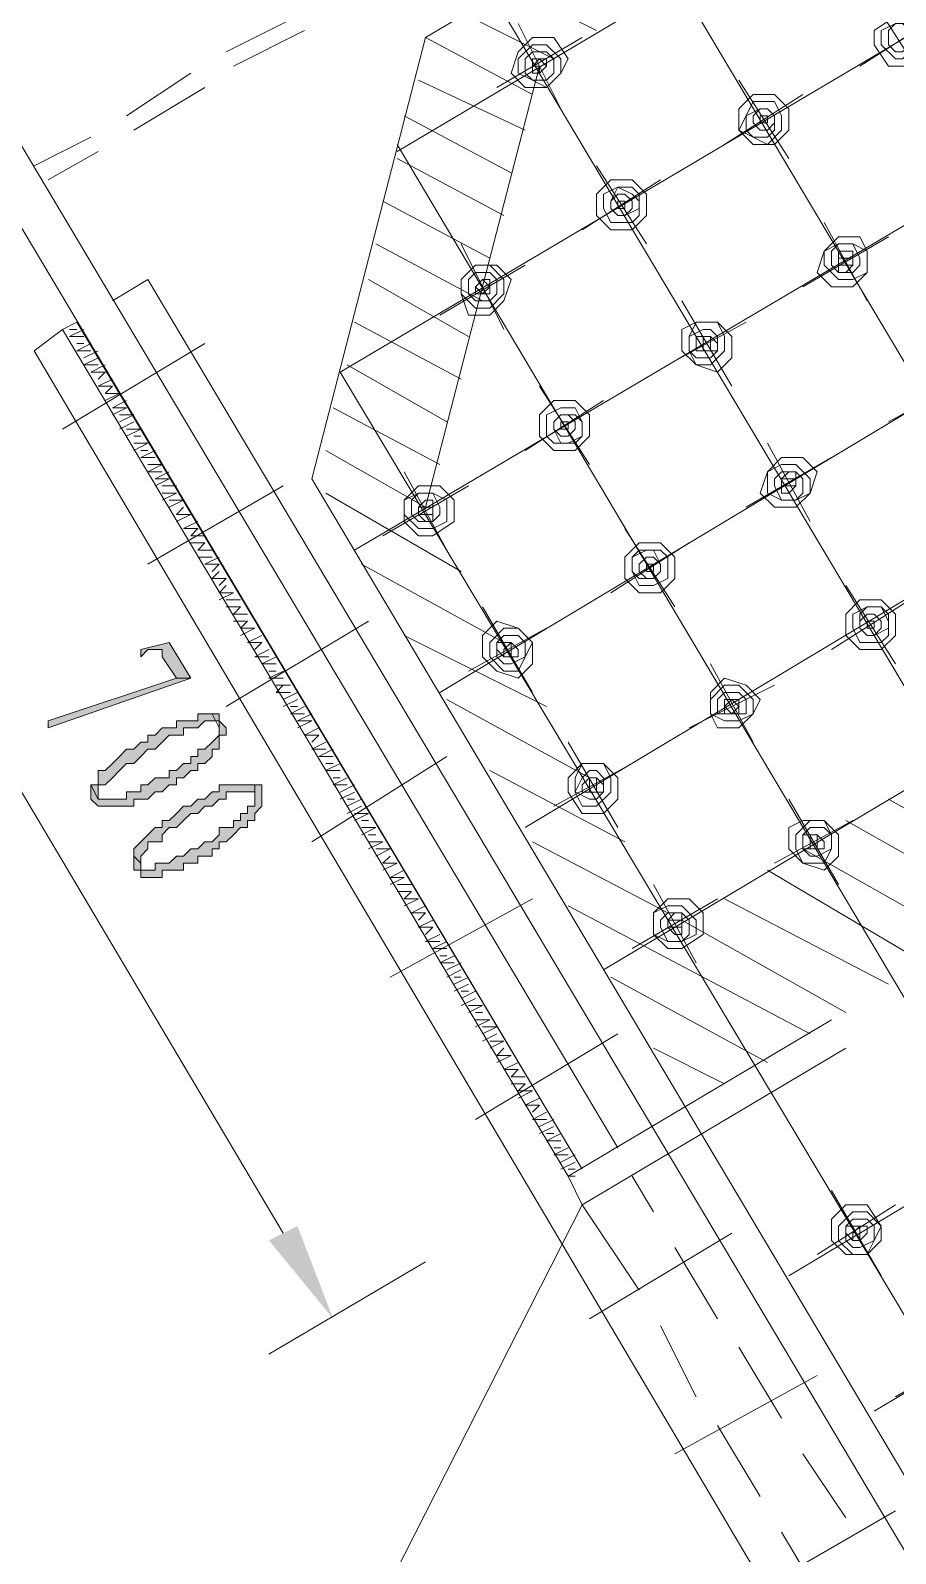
# Model space of a CAD drawing. Header units: millimetres. Extents: x 6 to 291, y 4 to 206.
# Drawn here: x 117.54 to 122.68, y 57.15 to 66.21 of the extents above; entities that cross this region are included whole.
import ezdxf

# ---------------------------------------------------------------- set-up
doc = ezdxf.new("R2010")
doc.units = ezdxf.units.MM
doc.layers.add('C00-00-00', color=7, linetype='Continuous')

msp = doc.modelspace()

# ---------------------------------------------------------------- hatches: boundary and pattern name
at = {"layer": 'C00-00-00'}
h = msp.add_hatch(color=256, dxfattribs=at)
h.dxf.hatch_style = 2
h.paths.add_polyline_path([(118.490999, 62.356998), (118.363999, 62.568665), (118.194666, 62.526331), (118.194666, 62.483998), (118.236999, 62.526331), (118.321666, 62.526331), (118.321666, 62.483998), (118.406332, 62.356998)])
h = msp.add_hatch(color=256, dxfattribs=at)
h.dxf.hatch_style = 2
h.paths.add_polyline_path([(118.490999, 62.356998), (118.40633, 62.356998), (117.644337, 62.103008), (117.644337, 62.060666)])
h = msp.add_hatch(color=256, dxfattribs=at)
h.dxf.hatch_style = 2
h.paths.add_polyline_path([(118.618002, 62.145334), (118.533335, 62.145334), (118.533335, 62.103001), (118.448669, 62.103001), (118.406335, 62.103001), (118.406335, 62.060668), (118.364002, 62.060668), (118.321669, 62.060668), (118.279335, 62.018334), (118.237002, 62.018334), (118.237002, 61.976001), (118.194669, 61.976001), (118.152335, 61.933668), (118.110002, 61.933668), (118.067669, 61.891334), (118.025335, 61.849001), (117.983002, 61.806668), (117.940669, 61.806668), (117.940669, 61.764334), (117.940669, 61.722001), (117.898335, 61.722001), (117.940669, 61.637334), (117.940669, 61.722001), (117.983002, 61.722001), (118.025335, 61.764334), (118.067669, 61.806668), (118.110002, 61.849001), (118.152335, 61.849001), (118.194669, 61.891334), (118.237002, 61.933668), (118.279335, 61.933668), (118.321669, 61.976001), (118.364002, 62.018334), (118.406335, 62.018334), (118.448669, 62.018334), (118.448669, 62.060668), (118.491002, 62.060668), (118.533335, 62.060668), (118.575669, 62.103001), (118.660335, 62.103001), (118.660335, 62.060668)])
h = msp.add_hatch(color=256, dxfattribs=at)
h.dxf.hatch_style = 2
h.paths.add_polyline_path([(118.660336, 62.103008), (118.660336, 62.145342), (118.618003, 62.145342), (118.660336, 62.060675), (118.660336, 62.018342), (118.618003, 61.976008), (118.57567, 61.933675), (118.533336, 61.933675), (118.533336, 61.891342), (118.491003, 61.891342), (118.491003, 61.849008), (118.44867, 61.849008), (118.406336, 61.806675), (118.364003, 61.806675), (118.364003, 61.764342), (118.32167, 61.764342), (118.279336, 61.764342), (118.237003, 61.722008), (118.19467, 61.722008), (118.19467, 61.679675), (118.152336, 61.679675), (118.110003, 61.679675), (118.110003, 61.637342), (118.06767, 61.637342), (118.025336, 61.637342), (117.983003, 61.637342), (117.94067, 61.637342), (117.898336, 61.722008), (117.898336, 61.637342), (117.94067, 61.595008), (118.06767, 61.595008), (118.110003, 61.595008), (118.152336, 61.595008), (118.152336, 61.637342), (118.19467, 61.637342), (118.237003, 61.637342), (118.279336, 61.679675), (118.32167, 61.679675), (118.364003, 61.722008), (118.406336, 61.722008), (118.406336, 61.764342), (118.44867, 61.764342), (118.491003, 61.806675), (118.533336, 61.806675), (118.533336, 61.849008), (118.57567, 61.849008), (118.618003, 61.891342), (118.618003, 61.933675), (118.660336, 61.933675), (118.660336, 61.976008), (118.660336, 62.018342), (118.70267, 62.018342), (118.70267, 62.060675)])
h = msp.add_hatch(color=256, dxfattribs=at)
h.dxf.hatch_style = 2
h.paths.add_polyline_path([(118.872, 61.722008), (118.745, 61.722008), (118.660333, 61.722008), (118.660333, 61.679674), (118.618, 61.679674), (118.575666, 61.637341), (118.533333, 61.637341), (118.491, 61.595008), (118.448666, 61.595008), (118.406333, 61.552674), (118.364, 61.510341), (118.321666, 61.510341), (118.321666, 61.468008), (118.279333, 61.468008), (118.237, 61.425674), (118.194666, 61.383341), (118.152333, 61.341008), (118.152333, 61.298674), (118.194666, 61.256341), (118.194666, 61.298674), (118.237, 61.341008), (118.237, 61.383341), (118.279333, 61.383341), (118.321666, 61.383341), (118.321666, 61.425674), (118.364, 61.468008), (118.406333, 61.468008), (118.448666, 61.510341), (118.491, 61.552674), (118.533333, 61.552674), (118.575666, 61.595008), (118.618, 61.595008), (118.660333, 61.637341), (118.702666, 61.637341), (118.702666, 61.679674), (118.745, 61.679674), (118.787333, 61.679674), (118.872, 61.679674)])
h = msp.add_hatch(color=256, dxfattribs=at)
h.dxf.hatch_style = 2
h.paths.add_polyline_path([(118.914334, 61.679665), (118.914334, 61.721999), (118.872001, 61.721999), (118.872001, 61.679665), (118.872001, 61.637332), (118.872001, 61.594999), (118.829667, 61.594999), (118.829667, 61.552665), (118.787334, 61.552665), (118.787334, 61.510332), (118.745001, 61.510332), (118.745001, 61.467999), (118.702667, 61.467999), (118.660334, 61.467999), (118.660334, 61.425665), (118.618001, 61.383332), (118.575667, 61.383332), (118.533334, 61.340999), (118.491001, 61.340999), (118.448667, 61.298665), (118.406334, 61.298665), (118.364001, 61.256332), (118.321667, 61.256332), (118.279334, 61.256332), (118.279334, 61.213999), (118.194667, 61.213999), (118.194667, 61.256332), (118.152334, 61.298665), (118.152334, 61.213999), (118.194667, 61.213999), (118.194667, 61.171665), (118.321667, 61.171665), (118.321667, 61.213999), (118.364001, 61.213999), (118.406334, 61.213999), (118.448667, 61.213999), (118.448667, 61.256332), (118.491001, 61.256332), (118.533334, 61.256332), (118.533334, 61.298665), (118.575667, 61.298665), (118.618001, 61.298665), (118.618001, 61.340999), (118.660334, 61.340999), (118.660334, 61.383332), (118.702667, 61.383332), (118.745001, 61.425665), (118.787334, 61.467999), (118.829667, 61.467999), (118.829667, 61.510332), (118.872001, 61.510332), (118.872001, 61.552665), (118.914334, 61.594999)])
h = msp.add_hatch(color=256, dxfattribs=at)
h.dxf.hatch_style = 2
h.paths.add_polyline_path([(119.125997, 59.097329), (118.956668, 59.012677), (119.337669, 58.547008)])

# ---------------------------------------------------------------- linework, layer by layer
at = {"layer": 'C00-00-00', "lineweight": 5}
for points in [[(72.390002, 141.308671), (121.031001, 59.562999)], [(72.643999, 140.335006), (120.819337, 59.436004)], [(119.887999, 66.167004), (124.036663, 68.622329)], [(120.396002, 66.463336), (120.903998, 66.209331)], [(122.851335, 65.912999), (122.555003, 66.378668)], [(118.702671, 66.082336), (119.125997, 66.293999)], [(120.141997, 66.293999), (120.65, 66.04001)], [(120.692334, 65.743661), (120.438337, 66.251673)], [(122.470335, 65.997667), (122.936004, 66.293999)], [(118.744997, 65.997667), (119.168332, 66.209331)], [(119.887999, 66.167004), (119.210666, 63.542342)], [(119.887999, 66.167004), (120.522997, 65.82833)], [(120.311334, 65.870672), (120.819337, 66.167004)], [(118.109998, 65.701335), (118.490999, 65.955341)], [(119.887999, 63.373005), (120.565331, 65.997667)], [(118.152333, 65.616666), (118.575668, 65.870672)], [(119.845664, 65.912999), (120.480663, 65.616666)], [(122.047, 65.447329), (121.750668, 65.912999)], [(121.665999, 65.531998), (122.131668, 65.82833)], [(119.761004, 65.701335), (120.396002, 65.362677)], [(117.559669, 65.405003), (117.898335, 65.57434)], [(117.644337, 65.320334), (117.940669, 65.489672)], [(119.71867, 65.447329), (120.353668, 65.108671)], [(120.819337, 65.024002), (121.284998, 65.320334)], [(121.20033, 64.939334), (120.903998, 65.405003)], [(119.634001, 65.19334), (120.268999, 64.854665)], [(122.512669, 64.600675), (122.258663, 65.066329)], [(122.131668, 64.685328), (122.639664, 64.981676)], [(119.591667, 64.939334), (120.226665, 64.600675)], [(120.353668, 64.431338), (120.09967, 64.939334)], [(119.972667, 64.516007), (120.480663, 64.812339)], [(118.02533, 64.600675), (118.237001, 64.72767)], [(124.333003, 54.482995), (118.237001, 64.72767)], [(119.549332, 64.72767), (120.141997, 64.388996)], [(121.708333, 64.092664), (121.412001, 64.600675)], [(117.728998, 64.431338), (117.559669, 64.304343)], [(120.819337, 59.436004), (117.813666, 64.473665), (117.728998, 64.431338)], [(117.728998, 64.431338), (120.734669, 59.393661)], [(117.771332, 64.388996), (117.856001, 64.431338)], [(117.771332, 64.431338), (117.813666, 64.431338)], [(119.464664, 64.473665), (120.09967, 64.135006)], [(121.327333, 64.219675), (121.793002, 64.473665)], [(118.575668, 64.34667), (117.728998, 63.838674)], [(117.771332, 64.388996), (117.856001, 64.388996)], [(117.771332, 64.388996), (117.856001, 64.388996)], [(117.813666, 64.304343), (117.898335, 64.34667)], [(117.813666, 64.34667), (117.856001, 64.34667)], [(117.813666, 64.304343), (117.898335, 64.34667)], [(123.613337, 54.059669), (117.559669, 64.304343)], [(117.813666, 64.304343), (117.898335, 64.304343)], [(117.856001, 64.262001), (117.940669, 64.304343)], [(117.856001, 64.262001), (117.940669, 64.304343)], [(117.856001, 64.219675), (117.940669, 64.262001)], [(117.856001, 64.219675), (117.940669, 64.219675)], [(117.856001, 64.219675), (117.940669, 64.219675)], [(117.898335, 64.177333), (117.983003, 64.219675)], [(117.898335, 64.177333), (117.983003, 64.177333)], [(117.898335, 64.177333), (117.983003, 64.177333)], [(117.940669, 64.135006), (117.983003, 64.177333)], [(119.422329, 64.219675), (120.015002, 63.881001)], [(117.940669, 64.092664), (118.02533, 64.135006)], [(117.940669, 64.092664), (118.02533, 64.092664)], [(117.940669, 64.092664), (118.02533, 64.092664)], [(117.983003, 64.050338), (118.02533, 64.092664)], [(117.983003, 64.050338), (118.067664, 64.050338)], [(117.983003, 64.007995), (118.067664, 64.050338)], [(117.983003, 64.050338), (118.067664, 64.050338)], [(120.861663, 63.626995), (120.565331, 64.092664)], [(122.639664, 63.881001), (123.105333, 64.135006)], [(118.02533, 63.965669), (118.109998, 64.007995)], [(118.02533, 63.965669), (118.109998, 64.007995)], [(118.02533, 63.923343), (118.109998, 63.965669)], [(118.02533, 63.965669), (118.109998, 63.965669)], [(118.02533, 63.923343), (118.109998, 63.965669)], [(119.337669, 63.965669), (119.972667, 63.626995)], [(120.480663, 63.711663), (120.946332, 64.007995)], [(118.067664, 63.881001), (118.152333, 63.923343)], [(118.067664, 63.923343), (118.152333, 63.923343)], [(118.067664, 63.881001), (118.152333, 63.923343)], [(118.067664, 63.838674), (118.152333, 63.881001)], [(119.041337, 59.055003), (116.205003, 63.838674)], [(118.109998, 63.838674), (118.194667, 63.838674)], [(118.109998, 63.796332), (118.194667, 63.838674)], [(118.109998, 63.796332), (118.194667, 63.838674)], [(118.152333, 63.796332), (118.194667, 63.796332)], [(118.152333, 63.754006), (118.237001, 63.754006)], [(118.152333, 63.711663), (118.237001, 63.754006)], [(118.152333, 63.754006), (118.237001, 63.754006)], [(118.194667, 63.711663), (118.237001, 63.711663)], [(118.194667, 63.669337), (118.279336, 63.711663)], [(118.194667, 63.711663), (118.237001, 63.711663)], [(119.295335, 63.711663), (119.887999, 63.373005)], [(122.174003, 63.288336), (121.919997, 63.754006)], [(118.194667, 63.669337), (118.279336, 63.669337)], [(118.194667, 63.669337), (118.279336, 63.669337)], [(118.237001, 63.584669), (118.32167, 63.626995)], [(118.237001, 63.626995), (118.32167, 63.626995)], [(118.237001, 63.584669), (118.32167, 63.626995)], [(121.793002, 63.373005), (122.300997, 63.669337)], [(118.237001, 63.584669), (118.32167, 63.584669)], [(118.279336, 63.542342), (118.363996, 63.584669)], [(118.279336, 63.5), (118.363996, 63.542342)], [(118.279336, 63.542342), (118.363996, 63.542342)], [(123.740331, 55.922329), (119.210666, 63.542342)], [(120.015002, 63.118999), (119.761004, 63.584669)], [(119.041337, 63.5), (118.237001, 63.034331)], [(118.32167, 63.5), (118.40633, 63.5)], [(118.32167, 63.415331), (118.40633, 63.457674)], [(118.32167, 63.457674), (118.40633, 63.457674)], [(119.295335, 63.457674), (120.09967, 62.992004)], [(119.634001, 63.203668), (120.141997, 63.5)], [(118.363996, 63.373005), (118.448665, 63.415331)], [(118.363996, 63.415331), (118.448665, 63.415331)], [(118.40633, 63.330663), (118.448665, 63.373005)], [(118.40633, 63.288336), (118.490999, 63.330663)], [(118.40633, 63.330663), (118.490999, 63.330663)], [(118.448665, 63.24601), (118.533333, 63.288336)], [(118.448665, 63.24601), (118.533333, 63.24601)], [(118.490999, 63.203668), (118.533333, 63.24601)], [(121.369667, 62.780341), (121.073335, 63.24601)], [(118.490999, 63.203668), (118.575668, 63.203668)], [(118.490999, 63.161342), (118.575668, 63.161342)], [(118.533333, 63.118999), (118.575668, 63.161342)], [(120.988666, 62.86501), (121.454336, 63.161342)], [(118.533333, 63.118999), (118.618002, 63.118999)], [(118.533333, 63.076673), (118.618002, 63.076673)], [(118.575668, 63.034331), (118.660336, 63.076673)], [(118.575668, 63.034331), (118.660336, 63.034331)], [(118.618002, 62.992004), (118.660336, 63.034331)], [(118.618002, 62.949662), (118.660336, 62.992004)], [(119.506998, 63.034331), (120.353668, 62.568661)], [(118.618002, 62.949662), (118.702671, 62.949662)], [(118.660336, 62.907336), (118.702671, 62.949662)], [(118.660336, 62.86501), (118.702671, 62.907336)], [(122.681998, 62.441666), (122.385666, 62.907336)], [(118.660336, 62.822667), (118.744997, 62.86501)], [(118.660336, 62.86501), (118.744997, 62.86501)], [(118.702671, 62.822667), (118.787331, 62.822667)], [(122.300997, 62.526335), (122.766667, 62.822667)], [(118.702671, 62.780341), (118.787331, 62.780341)], [(119.549332, 62.695672), (118.702671, 62.187677)], [(118.744997, 62.737999), (118.787331, 62.780341)], [(118.744997, 62.737999), (118.829665, 62.737999)], [(118.744997, 62.695672), (118.829665, 62.695672)], [(118.787331, 62.65333), (118.829665, 62.695672)], [(120.522997, 62.272329), (120.226665, 62.780341)], [(118.787331, 62.611004), (118.872, 62.65333)], [(118.787331, 62.65333), (118.872, 62.65333)], [(118.829665, 62.568661), (118.914334, 62.611004)], [(119.761004, 62.611004), (120.607666, 62.187677)], [(120.141997, 62.39934), (120.607666, 62.65333)], [(118.829665, 62.568661), (118.914334, 62.568661)], [(118.872, 62.526335), (118.914334, 62.568661)], [(118.872, 62.484009), (118.956668, 62.526335)], [(118.872, 62.484009), (118.956668, 62.484009)], [(118.914334, 62.441666), (118.999003, 62.484009)], [(118.914334, 62.441666), (118.999003, 62.441666)], [(121.835336, 61.975997), (121.58133, 62.441666)], [(118.956668, 62.356998), (119.041337, 62.39934)], [(118.956668, 62.39934), (118.999003, 62.39934)], [(118.956668, 62.356998), (119.041337, 62.356998)], [(118.999003, 62.272329), (119.041337, 62.314672), (119.083663, 62.314672)], [(118.999003, 62.314672), (119.041337, 62.314672)], [(118.999003, 62.272329), (119.083663, 62.272329)], [(119.041337, 62.230003), (119.125997, 62.272329)], [(121.454336, 62.060666), (121.962331, 62.314672)], [(119.041337, 62.187677), (119.125997, 62.230003)], [(119.083663, 62.145334), (119.168332, 62.187677)], [(119.083663, 62.187677), (119.125997, 62.187677)], [(120.015002, 62.230003), (120.861663, 61.764334)], [(119.083663, 62.145334), (119.168332, 62.145334)], [(119.125997, 62.103008), (119.210666, 62.145334)], [(119.125997, 62.060666), (119.210666, 62.103008)], [(119.125997, 62.103008), (119.210666, 62.103008)], [(119.168332, 62.01834), (119.253, 62.060666)], [(119.168332, 62.01834), (119.253, 62.01834)], [(119.210666, 61.975997), (119.253, 62.01834)], [(119.210666, 61.933671), (119.295335, 61.975997)], [(121.031001, 61.468002), (120.734669, 61.975997)], [(119.210666, 61.933671), (119.295335, 61.933671)], [(120.015002, 61.891329), (119.210666, 61.383333)], [(119.253, 61.891329), (119.337669, 61.933671)], [(119.253, 61.891329), (119.337669, 61.891329)], [(119.295335, 61.806676), (119.380003, 61.849002)], [(119.295335, 61.849002), (119.337669, 61.849002)], [(119.295335, 61.806676), (119.380003, 61.806676)], [(120.268999, 61.806676), (121.073335, 61.383333)], [(120.65, 61.594997), (121.115669, 61.849002)], [(119.337669, 61.722008), (119.422329, 61.764334)], [(119.337669, 61.764334), (119.380003, 61.764334)], [(119.337669, 61.722008), (119.422329, 61.722008)], [(119.380003, 61.679665), (119.464664, 61.722008)], [(119.380003, 61.637339), (119.464664, 61.679665)], [(119.422329, 61.594997), (119.506998, 61.637339)], [(119.422329, 61.637339), (119.464664, 61.637339)], [(122.343332, 61.129343), (122.047, 61.637339)], [(122.639664, 61.637339), (123.613337, 61.087001)], [(119.422329, 61.55267), (119.506998, 61.594997)], [(119.464664, 61.510328), (119.549332, 61.55267)], [(119.464664, 61.55267), (119.549332, 61.55267)], [(119.506998, 61.510328), (119.549332, 61.510328)], [(119.506998, 61.425675), (119.591667, 61.468002)], [(119.506998, 61.468002), (119.591667, 61.468002)], [(119.549332, 61.425675), (119.591667, 61.425675)], [(121.962331, 61.256338), (122.428, 61.510328)], [(122.385666, 61.510328), (123.359331, 60.960006)], [(119.549332, 61.341007), (119.634001, 61.383333)], [(119.549332, 61.383333), (119.634001, 61.383333)], [(119.591667, 61.298665), (119.676335, 61.341007)], [(119.591667, 61.341007), (119.676335, 61.341007)], [(120.522997, 61.383333), (121.327333, 60.960006)], [(122.131668, 61.341007), (123.105333, 60.790669)], [(119.634001, 61.256338), (119.676335, 61.298665)], [(119.634001, 61.213996), (119.71867, 61.256338)], [(119.634001, 61.256338), (119.71867, 61.256338)], [(119.676335, 61.17167), (119.761004, 61.213996)], [(119.676335, 61.129343), (119.761004, 61.17167)], [(119.676335, 61.17167), (119.761004, 61.17167)], [(121.919997, 61.213996), (122.851335, 60.663674)], [(119.71867, 61.129343), (119.80333, 61.129343)], [(119.71867, 61.087001), (119.80333, 61.087001)], [(119.761004, 61.044675), (119.80333, 61.087001)], [(121.49667, 60.663674), (121.242664, 61.129343)], [(120.522997, 61.044675), (119.676335, 60.579006)], [(119.761004, 61.002333), (119.845664, 61.044675)], [(119.761004, 61.044675), (119.845664, 61.044675)], [(119.80333, 60.960006), (119.887999, 61.002333)], [(120.734669, 61.002333), (122.174003, 60.240331)], [(121.115669, 60.748343), (121.623665, 61.044675)], [(121.665999, 61.044675), (122.639664, 60.536663)], [(119.80333, 60.960006), (119.887999, 60.960006)], [(119.845664, 60.917664), (119.887999, 60.960006)], [(119.845664, 60.875338), (119.930333, 60.917664)], [(121.412001, 60.917664), (122.385666, 60.367342)], [(119.845664, 60.875338), (119.930333, 60.875338)], [(119.887999, 60.832995), (119.930333, 60.875338)], [(119.887999, 60.790669), (119.972667, 60.832995)], [(119.887999, 60.790669), (119.972667, 60.790669)], [(119.930333, 60.748343), (120.015002, 60.790669)], [(119.930333, 60.748343), (120.015002, 60.748343)], [(119.972667, 60.663674), (120.057336, 60.706001)], [(119.972667, 60.706001), (120.015002, 60.706001)], [(119.972667, 60.663674), (120.057336, 60.663674)], [(120.015002, 60.621332), (120.09967, 60.663674)], [(120.015002, 60.579006), (120.09967, 60.621332)], [(120.057336, 60.536663), (120.141997, 60.579006)], [(120.057336, 60.579006), (120.09967, 60.579006)], [(120.057336, 60.494337), (120.141997, 60.536663)], [(120.988666, 60.579006), (121.919997, 60.07101)], [(120.09967, 60.451995), (120.184331, 60.494337)], [(120.09967, 60.494337), (120.141997, 60.494337)], [(120.09967, 60.409669), (120.184331, 60.451995)], [(120.141997, 60.367342), (120.226665, 60.409669)], [(120.141997, 60.409669), (120.226665, 60.409669)], [(120.184331, 60.367342), (120.226665, 60.367342)], [(120.184331, 60.282674), (120.268999, 60.325)], [(120.184331, 60.325), (120.268999, 60.325)], [(120.226665, 60.240331), (120.311334, 60.282674)], [(120.226665, 60.282674), (120.311334, 60.282674)], [(122.300997, 60.325), (120.734669, 59.393661)], [(121.031001, 60.240331), (120.184331, 59.732336)], [(120.226665, 60.198005), (120.311334, 60.240331)], [(120.268999, 60.155663), (120.353668, 60.198005)], [(120.268999, 60.198005), (120.353668, 60.198005)], [(120.311334, 60.113336), (120.353668, 60.155663)], [(122.385666, 60.155663), (120.819337, 59.22434)], [(121.242664, 60.155663), (121.665999, 59.943999)], [(120.311334, 60.07101), (120.396002, 60.113336)], [(120.311334, 60.113336), (120.396002, 60.113336)], [(120.353668, 60.028668), (120.438337, 60.07101)], [(120.353668, 60.028668), (120.438337, 60.028668)], [(120.396002, 59.986342), (120.438337, 60.028668)], [(120.396002, 59.986342), (120.480663, 59.986342)], [(120.396002, 59.943999), (120.480663, 59.943999)], [(120.438337, 59.901673), (120.480663, 59.943999)], [(120.438337, 59.859331), (120.522997, 59.901673)], [(120.438337, 59.901673), (120.522997, 59.901673)], [(120.480663, 59.817004), (120.565331, 59.859331)], [(120.480663, 59.817004), (120.565331, 59.817004)], [(120.522997, 59.774662), (120.565331, 59.817004)], [(120.522997, 59.732336), (120.607666, 59.774662)], [(120.522997, 59.732336), (120.607666, 59.732336)], [(120.565331, 59.69001), (120.65, 59.732336)], [(120.565331, 59.647667), (120.65, 59.69001)], [(120.607666, 59.605341), (120.692334, 59.647667)], [(120.607666, 59.647667), (120.65, 59.647667)], [(120.607666, 59.605341), (120.692334, 59.605341)], [(120.65, 59.520672), (120.734669, 59.562999)], [(120.65, 59.562999), (120.692334, 59.562999)], [(120.65, 59.520672), (120.734669, 59.520672)], [(120.692334, 59.47833), (120.777003, 59.520672)], [(120.692334, 59.436004), (120.777003, 59.47833)], [(120.734669, 59.436004), (120.777003, 59.436004)], [(120.734669, 59.393661), (120.777003, 59.393661)], [(120.819337, 59.22434), (120.734669, 59.393661)], [(121.115669, 59.393661), (121.242664, 59.181998)], [(122.597329, 58.800997), (122.300997, 59.309009)], [(113.411004, 49.31834), (113.961337, 49.360673), (114.469337, 49.44534), (114.935004, 49.657006), (115.400671, 49.868673), (115.866337, 50.165006), (116.247337, 50.546006), (116.586004, 50.927006), (116.840004, 51.392673), (120.819337, 59.22434)], [(120.819337, 59.22434), (121.158003, 58.716329)], [(122.216337, 58.928008), (122.681998, 59.22434)], [(121.708333, 59.055003), (120.861663, 58.547008)], [(121.369667, 58.970334), (121.623665, 58.547008)], [(119.887999, 58.885666), (118.956668, 58.335328)], [(121.284998, 58.504665), (121.49667, 58.081338)], [(121.750668, 58.37767), (122.004665, 57.954343)], [(122.681998, 58.081338), (123.190002, 58.37767)], [(122.216337, 58.208333), (121.369667, 57.742664)], [(121.623665, 57.912001), (121.877671, 57.488674)], [(122.131668, 57.742664), (122.385666, 57.361663)], [(122.681998, 57.404006), (121.877671, 56.938336)], [(122.004665, 57.276995), (122.258663, 56.853668)]]:
    msp.add_lwpolyline(points, dxfattribs=at)
at = {"layer": 'C00-00-00', "lineweight": 15}
for points in [[(119.71867, 65.489672), (124.713996, 68.453008)], [(119.380003, 64.177333), (126.026335, 68.114334)], [(119.464664, 63.118999), (126.915331, 67.52167)], [(127.634998, 56.006998), (121.158003, 66.886663)], [(119.972667, 62.272329), (127.381001, 66.717342)], [(126.788337, 55.499002), (120.311334, 66.378668)], [(120.480663, 61.468002), (127.888996, 65.912999)], [(125.730003, 55.414334), (119.71867, 65.531998)], [(120.946332, 60.621332), (128.397, 65.066329)], [(124.417664, 55.753008), (119.380003, 64.177333)], [(122.047, 58.800997), (129.455333, 63.24601)], [(122.555003, 57.99667), (129.963337, 62.39934)]]:
    msp.add_lwpolyline(points, dxfattribs=at)
at = {"layer": 'C00-00-00', "lineweight": 5}
for points in [[(122.766667, 66.293999), (122.682, 66.293999), (122.555, 66.209333), (122.555, 66.124666), (122.639667, 65.997666), (122.766667, 65.997666), (122.851333, 66.082333), (122.851333, 66.209333)], [(122.766667, 66.251673), (122.682, 66.251673), (122.597333, 66.20934), (122.597333, 66.124673), (122.682, 66.040006), (122.724333, 66.040006), (122.809, 66.124673), (122.809, 66.20934)], [(122.724332, 66.251673), (122.681999, 66.251673), (122.639666, 66.20934), (122.639666, 66.124673), (122.681999, 66.08234), (122.724332, 66.08234), (122.766666, 66.124673), (122.766666, 66.20934)], [(120.65, 66.167004), (120.523, 66.167004), (120.438333, 66.082338), (120.396, 65.955338), (120.480667, 65.870671), (120.607667, 65.870671), (120.692333, 65.955338), (120.734667, 66.040004)], [(120.607666, 66.124662), (120.522999, 66.124662), (120.438332, 66.039995), (120.438332, 65.955329), (120.522999, 65.912995), (120.607666, 65.870662), (120.692332, 65.955329), (120.692332, 66.039995)], [(120.607666, 66.082336), (120.522999, 66.082336), (120.480666, 66.040002), (120.480666, 65.955336), (120.522999, 65.913002), (120.607666, 65.913002), (120.649999, 65.955336), (120.649999, 66.040002)], [(120.565331, 66.04001), (120.522998, 65.997676), (120.565331, 65.997676), (120.565331, 65.955343), (120.607665, 65.997676)], [(120.607666, 66.04001), (120.565332, 66.04001), (120.522999, 66.04001), (120.522999, 65.997676), (120.522999, 65.955343), (120.565332, 65.955343), (120.607666, 65.997676)], [(121.962331, 65.82833), (121.835331, 65.82833), (121.750664, 65.743663), (121.750664, 65.616663), (121.835331, 65.531997), (121.962331, 65.531997), (122.046998, 65.616663), (122.046998, 65.743663)], [(121.962331, 65.786004), (121.835331, 65.786004), (121.792998, 65.701337), (121.750664, 65.61667), (121.835331, 65.574337), (121.919998, 65.532004), (122.004664, 65.61667), (122.004664, 65.701337)], [(121.919997, 65.743661), (121.877663, 65.743661), (121.792997, 65.701328), (121.792997, 65.616661), (121.83533, 65.574328), (121.919997, 65.574328), (121.96233, 65.616661), (121.96233, 65.701328)], [(121.919997, 65.743661), (121.877663, 65.743661), (121.83533, 65.701328), (121.83533, 65.658995), (121.877663, 65.616661), (121.919997, 65.616661), (121.96233, 65.658995), (121.96233, 65.701328)], [(121.919997, 65.701335), (121.877671, 65.701335), (121.877671, 65.659009), (121.919997, 65.659009)], [(121.115669, 65.320334), (120.988669, 65.320334), (120.904003, 65.235668), (120.904003, 65.108668), (120.988669, 65.024001), (121.115669, 65.024001), (121.200336, 65.108668), (121.200336, 65.235668)], [(121.115669, 65.278008), (121.031003, 65.278008), (120.946336, 65.235675), (120.946336, 65.151008), (120.988669, 65.066342), (121.115669, 65.066342), (121.158003, 65.108675), (121.158003, 65.235675)], [(121.073335, 65.235666), (121.031002, 65.235666), (120.988668, 65.193333), (120.988668, 65.150999), (121.031002, 65.108666), (121.073335, 65.108666), (121.115668, 65.150999), (121.115668, 65.193333)], [(121.115669, 65.235666), (121.031003, 65.277999), (120.988669, 65.193333), (120.988669, 65.150999), (121.031003, 65.108666), (121.073336, 65.108666), (121.158003, 65.150999), (121.158003, 65.193333)], [(121.073335, 65.19334), (121.031002, 65.19334), (121.031002, 65.151006), (121.073335, 65.151006)], [(122.470335, 64.981676), (122.343335, 64.981676), (122.258668, 64.89701), (122.216335, 64.77001), (122.301001, 64.685343), (122.428001, 64.685343), (122.512668, 64.77001), (122.512668, 64.89701)], [(122.428, 64.939334), (122.343334, 64.939334), (122.258667, 64.897001), (122.258667, 64.812334), (122.343334, 64.727667), (122.428, 64.727667), (122.512667, 64.770001), (122.512667, 64.897001)], [(122.428, 64.939334), (122.343334, 64.939334), (122.301, 64.897001), (122.301, 64.812334), (122.343334, 64.770001), (122.428, 64.770001), (122.470334, 64.812334), (122.470334, 64.854667)], [(122.428, 64.897008), (122.343334, 64.897008), (122.343334, 64.854674), (122.343334, 64.812341), (122.343334, 64.770008), (122.385667, 64.770008), (122.428, 64.812341), (122.428, 64.854674)], [(120.268999, 64.812339), (120.184333, 64.812339), (120.099666, 64.727672), (120.099666, 64.643006), (120.184333, 64.558339), (120.268999, 64.558339), (120.353666, 64.643006), (120.353666, 64.727672)], [(120.311334, 64.812339), (120.184334, 64.812339), (120.099667, 64.727672), (120.099667, 64.643006), (120.142, 64.516006), (120.269, 64.516006), (120.353667, 64.600672), (120.396, 64.727672)], [(122.385666, 64.854665), (122.343333, 64.854665), (122.343333, 64.812332), (122.385666, 64.812332), (122.427999, 64.812332), (122.427999, 64.854665)], [(120.268999, 64.769997), (120.184333, 64.769997), (120.141999, 64.727663), (120.141999, 64.642997), (120.184333, 64.600663), (120.268999, 64.600663), (120.311333, 64.642997), (120.311333, 64.727663)], [(120.226665, 64.72767), (120.184332, 64.685337), (120.226665, 64.643004), (120.268998, 64.685337)], [(120.268999, 64.72767), (120.226666, 64.72767), (120.184333, 64.685337), (120.184333, 64.643004), (120.268999, 64.643004), (120.268999, 64.685337)], [(121.623665, 64.473665), (121.496665, 64.473665), (121.411998, 64.431331), (121.411998, 64.304331), (121.496665, 64.219665), (121.623665, 64.177331), (121.708331, 64.261998), (121.708331, 64.388998)], [(121.58133, 64.431338), (121.538997, 64.431338), (121.45433, 64.389005), (121.45433, 64.304338), (121.496664, 64.262005), (121.58133, 64.262005), (121.623664, 64.304338), (121.623664, 64.389005)], [(121.623665, 64.473665), (121.496665, 64.473665), (121.454331, 64.388998), (121.454331, 64.304331), (121.496665, 64.219665), (121.581331, 64.219665), (121.665998, 64.304331), (121.665998, 64.388998)], [(121.58133, 64.388996), (121.538997, 64.388996), (121.496664, 64.388996), (121.496664, 64.304329), (121.538997, 64.304329), (121.58133, 64.304329), (121.623664, 64.304329), (121.623664, 64.346663)], [(121.58133, 64.388996), (121.538997, 64.388996), (121.538997, 64.346663), (121.538997, 64.304329), (121.58133, 64.304329), (121.58133, 64.346663)], [(120.777003, 64.007995), (120.650003, 64.007995), (120.565336, 63.923329), (120.565336, 63.796329), (120.650003, 63.711662), (120.777003, 63.711662), (120.86167, 63.796329), (120.86167, 63.923329)], [(120.777003, 63.965669), (120.692336, 63.965669), (120.60767, 63.923336), (120.60767, 63.796336), (120.650003, 63.754002), (120.777003, 63.754002), (120.819336, 63.796336), (120.819336, 63.881002)], [(120.734669, 63.923343), (120.692335, 63.923343), (120.650002, 63.88101), (120.650002, 63.838676), (120.692335, 63.796343), (120.734669, 63.796343), (120.777002, 63.838676), (120.777002, 63.88101)], [(120.777003, 63.923343), (120.692336, 63.923343), (120.650003, 63.88101), (120.650003, 63.838676), (120.692336, 63.75401), (120.73467, 63.75401), (120.819336, 63.796343), (120.819336, 63.88101)], [(120.734669, 63.881001), (120.692334, 63.881001), (120.692334, 63.838674), (120.734669, 63.838674)], [(122.131668, 63.669337), (122.004668, 63.669337), (121.920002, 63.58467), (121.877668, 63.45767), (121.962335, 63.373004), (122.089335, 63.373004), (122.174002, 63.45767), (122.216335, 63.58467)], [(122.089334, 63.626995), (122.004667, 63.626995), (121.920001, 63.584661), (121.920001, 63.457661), (122.004667, 63.415328), (122.089334, 63.415328), (122.174001, 63.457661), (122.174001, 63.542328)], [(122.089334, 63.584669), (122.004667, 63.584669), (121.962334, 63.542335), (121.962334, 63.500002), (122.004667, 63.415335), (122.089334, 63.415335), (122.131667, 63.457669), (122.131667, 63.542335)], [(122.047, 63.542342), (122.004666, 63.542342), (122.004666, 63.500009), (122.047, 63.500009), (122.089333, 63.500009), (122.089333, 63.542342)], [(122.089334, 63.584669), (122.047001, 63.584669), (122.004667, 63.542335), (122.004667, 63.500002), (122.004667, 63.457669), (122.047001, 63.457669), (122.089334, 63.500002), (122.089334, 63.542335)], [(119.930333, 63.457674), (119.845666, 63.457674), (119.761, 63.41534), (119.761, 63.330674), (119.845666, 63.246007), (119.930333, 63.246007), (120.015, 63.28834), (120.015, 63.41534)], [(119.972667, 63.5), (119.845667, 63.5), (119.761001, 63.415333), (119.761001, 63.288333), (119.845667, 63.203666), (119.930334, 63.203666), (120.057334, 63.288333), (120.057334, 63.415333)], [(119.930333, 63.457674), (119.845666, 63.457674), (119.803333, 63.41534), (119.803333, 63.330674), (119.845666, 63.28834), (119.930333, 63.28834), (119.972666, 63.330674), (119.972666, 63.373007)], [(119.887999, 63.373005), (119.845665, 63.373005), (119.845665, 63.330672), (119.887999, 63.330672), (119.930332, 63.330672), (119.930332, 63.373005)], [(119.930333, 63.415331), (119.888, 63.415331), (119.845666, 63.372998), (119.845666, 63.330665), (119.888, 63.288331), (119.930333, 63.288331), (119.930333, 63.330665), (119.930333, 63.372998)], [(121.284998, 63.161342), (121.157998, 63.161342), (121.073332, 63.076675), (121.073332, 62.949675), (121.157998, 62.865008), (121.284998, 62.865008), (121.369665, 62.949675), (121.369665, 63.076675)], [(121.242664, 63.118999), (121.200331, 63.118999), (121.115664, 63.076666), (121.115664, 62.991999), (121.157997, 62.949666), (121.242664, 62.949666), (121.284997, 62.991999), (121.284997, 63.034333)], [(121.284998, 63.118999), (121.157998, 63.118999), (121.115665, 63.076666), (121.115665, 62.991999), (121.157998, 62.907333), (121.242665, 62.907333), (121.327332, 62.949666), (121.327332, 63.076666)], [(121.242664, 63.076673), (121.200331, 63.076673), (121.157997, 63.03434), (121.157997, 62.992006), (121.200331, 62.949673), (121.242664, 62.949673), (121.284997, 62.992006), (121.284997, 63.03434)], [(121.242664, 63.034331), (121.200331, 63.034331), (121.200331, 62.991997), (121.242664, 62.991997)], [(122.597329, 62.822667), (122.470329, 62.822667), (122.385663, 62.738001), (122.385663, 62.611001), (122.470329, 62.526334), (122.597329, 62.526334), (122.681996, 62.611001), (122.681996, 62.738001)], [(120.438337, 62.65333), (120.311337, 62.695663), (120.22667, 62.610997), (120.22667, 62.483997), (120.311337, 62.39933), (120.438337, 62.356997), (120.523003, 62.441663), (120.523003, 62.568663)], [(122.597329, 62.780341), (122.512663, 62.780341), (122.427996, 62.738008), (122.427996, 62.653341), (122.470329, 62.568674), (122.597329, 62.568674), (122.639663, 62.611008), (122.639663, 62.738008)], [(122.597329, 62.780341), (122.512663, 62.780341), (122.470329, 62.738008), (122.470329, 62.653341), (122.512663, 62.611008), (122.554996, 62.611008), (122.639663, 62.653341), (122.639663, 62.695674)], [(122.555003, 62.737999), (122.51267, 62.737999), (122.470337, 62.695665), (122.470337, 62.653332), (122.51267, 62.610999), (122.555003, 62.610999), (122.597337, 62.653332), (122.597337, 62.695665)], [(122.555003, 62.695672), (122.512669, 62.695672), (122.512669, 62.65333), (122.555003, 62.65333)], [(120.438337, 62.65333), (120.35367, 62.65333), (120.269003, 62.568663), (120.269003, 62.483997), (120.35367, 62.39933), (120.438337, 62.39933), (120.48067, 62.483997), (120.523003, 62.568663)], [(120.438337, 62.611004), (120.35367, 62.611004), (120.311337, 62.56867), (120.311337, 62.484004), (120.35367, 62.44167), (120.396003, 62.44167), (120.48067, 62.484004), (120.48067, 62.56867)], [(120.396002, 62.568661), (120.353669, 62.568661), (120.311336, 62.568661), (120.311336, 62.526328), (120.353669, 62.483995), (120.396002, 62.483995), (120.438336, 62.483995), (120.438336, 62.526328)], [(120.396002, 62.568661), (120.353668, 62.526335), (120.353668, 62.484009), (120.396002, 62.484009)], [(121.793002, 62.314672), (121.666002, 62.357005), (121.581335, 62.272338), (121.581335, 62.145338), (121.623669, 62.060672), (121.750669, 62.060672), (121.835335, 62.145338), (121.877669, 62.230005)], [(121.750668, 62.314672), (121.666001, 62.314672), (121.581334, 62.230005), (121.581334, 62.145338), (121.666001, 62.103005), (121.750668, 62.103005), (121.835334, 62.145338), (121.835334, 62.230005)], [(121.750668, 62.272329), (121.666001, 62.272329), (121.623668, 62.229996), (121.623668, 62.145329), (121.666001, 62.145329), (121.750668, 62.145329), (121.793001, 62.145329), (121.793001, 62.229996)], [(121.708333, 62.230003), (121.666, 62.18767), (121.708333, 62.145336), (121.750667, 62.18767)], [(121.750668, 62.230003), (121.708334, 62.230003), (121.666001, 62.230003), (121.666001, 62.18767), (121.666001, 62.145336), (121.750668, 62.145336)], [(120.946332, 61.849002), (120.819332, 61.849002), (120.734665, 61.764336), (120.734665, 61.679669), (120.819332, 61.552669), (120.946332, 61.552669), (121.030999, 61.637336), (121.030999, 61.764336)], [(120.903998, 61.806676), (120.861664, 61.806676), (120.819331, 61.764343), (120.776998, 61.679676), (120.861664, 61.637343), (120.903998, 61.637343), (120.946331, 61.679676), (120.946331, 61.764343)], [(120.946332, 61.849002), (120.819332, 61.849002), (120.776999, 61.764336), (120.776999, 61.679669), (120.819332, 61.595002), (120.903999, 61.595002), (120.988665, 61.679669), (120.988665, 61.764336)], [(120.903998, 61.764334), (120.861664, 61.764334), (120.819331, 61.722001), (120.819331, 61.679667), (120.861664, 61.679667), (120.903998, 61.679667), (120.946331, 61.679667), (120.946331, 61.722001)], [(120.903998, 61.764334), (120.861664, 61.764334), (120.861664, 61.722001), (120.861664, 61.679667), (120.903998, 61.679667), (120.903998, 61.722001)], [(122.258663, 61.510328), (122.131663, 61.510328), (122.046997, 61.467995), (122.046997, 61.340995), (122.131663, 61.256328), (122.258663, 61.213995), (122.34333, 61.298661), (122.34333, 61.425661)], [(122.258663, 61.510328), (122.173997, 61.510328), (122.08933, 61.425661), (122.08933, 61.340995), (122.131663, 61.256328), (122.258663, 61.256328), (122.300997, 61.340995), (122.300997, 61.425661)], [(122.258663, 61.468002), (122.173997, 61.468002), (122.131663, 61.425669), (122.131663, 61.341002), (122.173997, 61.298669), (122.21633, 61.298669), (122.300997, 61.341002), (122.300997, 61.425669)], [(122.216337, 61.425675), (122.174003, 61.425675), (122.13167, 61.425675), (122.13167, 61.341009), (122.174003, 61.341009), (122.216337, 61.341009), (122.25867, 61.341009), (122.25867, 61.383342)], [(122.216337, 61.425675), (122.174003, 61.425675), (122.174003, 61.383333), (122.174003, 61.341007), (122.216337, 61.341007), (122.216337, 61.383333)], [(121.412001, 61.002333), (121.327335, 61.002333), (121.242668, 60.959999), (121.242668, 60.832999), (121.327335, 60.790666), (121.412001, 60.790666), (121.496668, 60.832999), (121.496668, 60.917666)], [(121.454336, 61.044675), (121.327336, 61.044675), (121.242669, 60.960008), (121.242669, 60.833008), (121.327336, 60.748342), (121.412002, 60.748342), (121.539002, 60.833008), (121.539002, 60.960008)], [(121.412001, 60.960006), (121.327335, 60.960006), (121.285001, 60.917673), (121.285001, 60.87534), (121.327335, 60.790673), (121.412001, 60.790673), (121.454335, 60.833006), (121.454335, 60.917673)], [(121.369667, 60.917664), (121.327333, 60.917664), (121.327333, 60.875338), (121.369667, 60.875338), (121.412001, 60.875338), (121.412001, 60.917664)], [(121.412001, 60.960006), (121.369668, 60.960006), (121.327335, 60.917673), (121.327335, 60.87534), (121.369668, 60.833006), (121.412001, 60.833006), (121.412001, 60.87534), (121.412001, 60.917673)], [(122.512669, 59.22434), (122.385669, 59.22434), (122.301002, 59.139674), (122.301002, 59.012674), (122.385669, 58.928007), (122.512669, 58.928007), (122.597336, 59.012674), (122.597336, 59.09734)], [(122.512669, 59.181998), (122.428002, 59.181998), (122.343336, 59.097331), (122.343336, 59.012665), (122.428002, 58.927998), (122.512669, 58.927998), (122.555002, 59.012665), (122.597336, 59.097331)], [(122.470335, 59.097329), (122.428001, 59.097329), (122.385668, 59.097329), (122.385668, 59.054996), (122.428001, 59.012663), (122.470335, 59.012663), (122.512668, 59.054996), (122.512668, 59.097329)], [(122.512669, 59.139672), (122.428002, 59.139672), (122.385669, 59.097338), (122.385669, 59.012672), (122.428002, 58.970338), (122.470336, 58.970338), (122.555002, 59.012672), (122.555002, 59.097338)], [(122.470335, 59.097329), (122.428, 59.055003), (122.428, 59.012677), (122.470335, 59.012677)]]:
    msp.add_lwpolyline(points, close=True, dxfattribs=at)
at = {"layer": 'C00-00-00', "lineweight": 13}
for points in [[(118.490999, 62.356998), (118.363999, 62.568665), (118.194666, 62.526331), (118.194666, 62.483998), (118.236999, 62.526331), (118.321666, 62.526331), (118.321666, 62.483998), (118.406332, 62.356998)], [(118.490999, 62.356998), (118.40633, 62.356998), (117.644337, 62.103008), (117.644337, 62.060666)], [(118.618002, 62.145334), (118.533335, 62.145334), (118.533335, 62.103001), (118.448669, 62.103001), (118.406335, 62.103001), (118.406335, 62.060668), (118.364002, 62.060668), (118.321669, 62.060668), (118.279335, 62.018334), (118.237002, 62.018334), (118.237002, 61.976001), (118.194669, 61.976001), (118.152335, 61.933668), (118.110002, 61.933668), (118.067669, 61.891334), (118.025335, 61.849001), (117.983002, 61.806668), (117.940669, 61.806668), (117.940669, 61.764334), (117.940669, 61.722001), (117.898335, 61.722001), (117.940669, 61.637334), (117.940669, 61.722001), (117.983002, 61.722001), (118.025335, 61.764334), (118.067669, 61.806668), (118.110002, 61.849001), (118.152335, 61.849001), (118.194669, 61.891334), (118.237002, 61.933668), (118.279335, 61.933668), (118.321669, 61.976001), (118.364002, 62.018334), (118.406335, 62.018334), (118.448669, 62.018334), (118.448669, 62.060668), (118.491002, 62.060668), (118.533335, 62.060668), (118.575669, 62.103001), (118.660335, 62.103001), (118.660335, 62.060668)], [(118.660336, 62.103008), (118.660336, 62.145342), (118.618003, 62.145342), (118.660336, 62.060675), (118.660336, 62.018342), (118.618003, 61.976008), (118.57567, 61.933675), (118.533336, 61.933675), (118.533336, 61.891342), (118.491003, 61.891342), (118.491003, 61.849008), (118.44867, 61.849008), (118.406336, 61.806675), (118.364003, 61.806675), (118.364003, 61.764342), (118.32167, 61.764342), (118.279336, 61.764342), (118.237003, 61.722008), (118.19467, 61.722008), (118.19467, 61.679675), (118.152336, 61.679675), (118.110003, 61.679675), (118.110003, 61.637342), (118.06767, 61.637342), (118.025336, 61.637342), (117.983003, 61.637342), (117.94067, 61.637342), (117.898336, 61.722008), (117.898336, 61.637342), (117.94067, 61.595008), (118.06767, 61.595008), (118.110003, 61.595008), (118.152336, 61.595008), (118.152336, 61.637342), (118.19467, 61.637342), (118.237003, 61.637342), (118.279336, 61.679675), (118.32167, 61.679675), (118.364003, 61.722008), (118.406336, 61.722008), (118.406336, 61.764342), (118.44867, 61.764342), (118.491003, 61.806675), (118.533336, 61.806675), (118.533336, 61.849008), (118.57567, 61.849008), (118.618003, 61.891342), (118.618003, 61.933675), (118.660336, 61.933675), (118.660336, 61.976008), (118.660336, 62.018342), (118.70267, 62.018342), (118.70267, 62.060675)], [(118.872, 61.722008), (118.745, 61.722008), (118.660333, 61.722008), (118.660333, 61.679674), (118.618, 61.679674), (118.575666, 61.637341), (118.533333, 61.637341), (118.491, 61.595008), (118.448666, 61.595008), (118.406333, 61.552674), (118.364, 61.510341), (118.321666, 61.510341), (118.321666, 61.468008), (118.279333, 61.468008), (118.237, 61.425674), (118.194666, 61.383341), (118.152333, 61.341008), (118.152333, 61.298674), (118.194666, 61.256341), (118.194666, 61.298674), (118.237, 61.341008), (118.237, 61.383341), (118.279333, 61.383341), (118.321666, 61.383341), (118.321666, 61.425674), (118.364, 61.468008), (118.406333, 61.468008), (118.448666, 61.510341), (118.491, 61.552674), (118.533333, 61.552674), (118.575666, 61.595008), (118.618, 61.595008), (118.660333, 61.637341), (118.702666, 61.637341), (118.702666, 61.679674), (118.745, 61.679674), (118.787333, 61.679674), (118.872, 61.679674)], [(118.914334, 61.679665), (118.914334, 61.721999), (118.872001, 61.721999), (118.872001, 61.679665), (118.872001, 61.637332), (118.872001, 61.594999), (118.829667, 61.594999), (118.829667, 61.552665), (118.787334, 61.552665), (118.787334, 61.510332), (118.745001, 61.510332), (118.745001, 61.467999), (118.702667, 61.467999), (118.660334, 61.467999), (118.660334, 61.425665), (118.618001, 61.383332), (118.575667, 61.383332), (118.533334, 61.340999), (118.491001, 61.340999), (118.448667, 61.298665), (118.406334, 61.298665), (118.364001, 61.256332), (118.321667, 61.256332), (118.279334, 61.256332), (118.279334, 61.213999), (118.194667, 61.213999), (118.194667, 61.256332), (118.152334, 61.298665), (118.152334, 61.213999), (118.194667, 61.213999), (118.194667, 61.171665), (118.321667, 61.171665), (118.321667, 61.213999), (118.364001, 61.213999), (118.406334, 61.213999), (118.448667, 61.213999), (118.448667, 61.256332), (118.491001, 61.256332), (118.533334, 61.256332), (118.533334, 61.298665), (118.575667, 61.298665), (118.618001, 61.298665), (118.618001, 61.340999), (118.660334, 61.340999), (118.660334, 61.383332), (118.702667, 61.383332), (118.745001, 61.425665), (118.787334, 61.467999), (118.829667, 61.467999), (118.829667, 61.510332), (118.872001, 61.510332), (118.872001, 61.552665), (118.914334, 61.594999)]]:
    msp.add_lwpolyline(points, close=True, dxfattribs=at)

doc.saveas('drawing.dxf')
